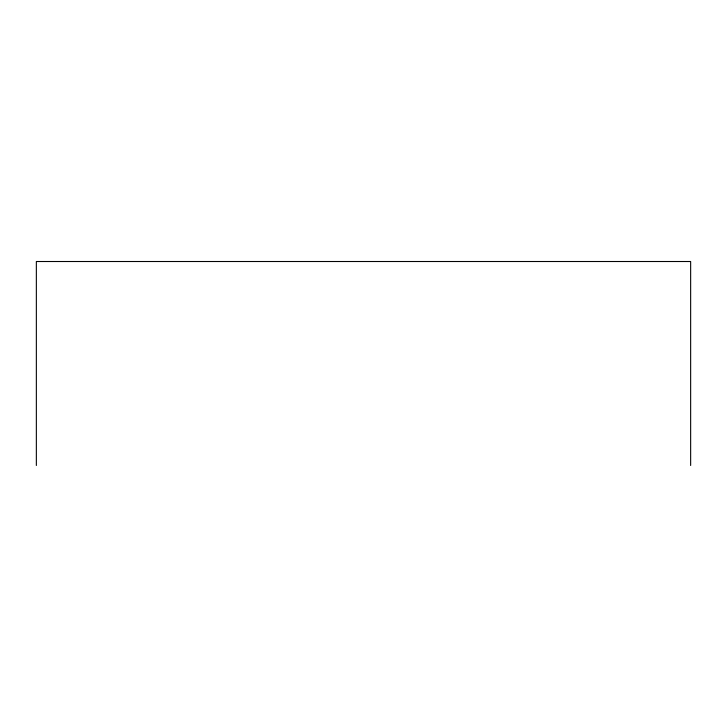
<?xml version="1.0" encoding="UTF-8"?>
<svg xmlns="http://www.w3.org/2000/svg" width="727" height="727" viewBox="0 0 727 727"><rect width="100%" height="100%" fill="white"/><g stroke="black" fill="none" stroke-linecap="round" stroke-linejoin="round"><path stroke-width="1.09" d="M690.65 465.489L690.65 261.511L36.35 261.511L36.35 465.489"/></g></svg>
